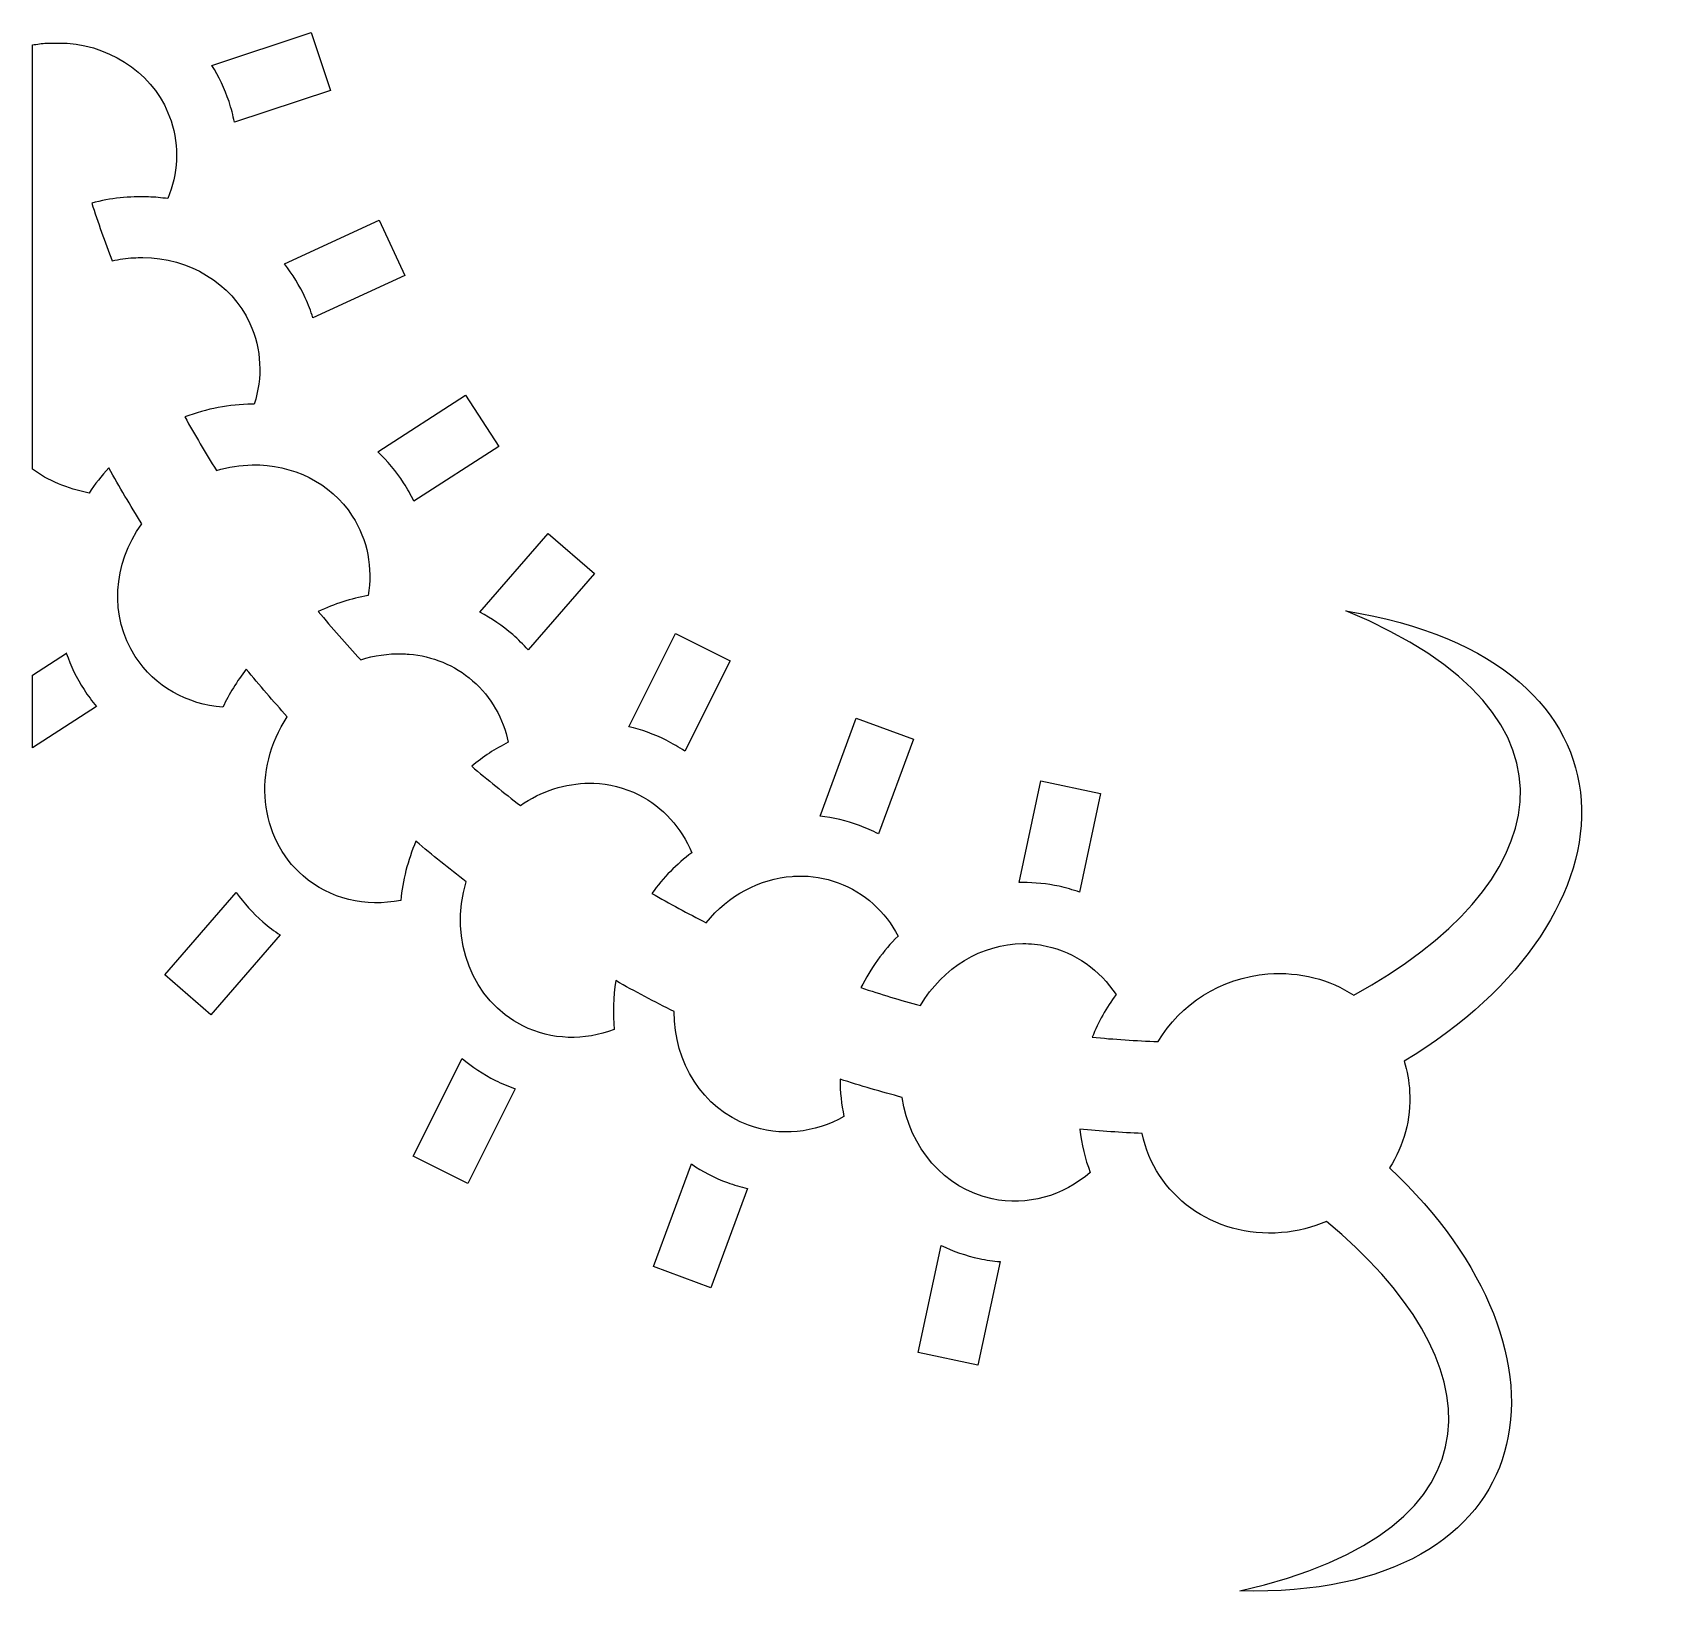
# Model space of a CAD drawing. Header units: centimetres. Extents: x -10 to 10.9, y -10.1 to 10.1.
import ezdxf

# ---------------------------------------------------------------- set-up
doc = ezdxf.new("R2010")
doc.units = ezdxf.units.CM
doc.header["$MEASUREMENT"] = 0
doc.layers.add('Layer 1', color=7, linetype='Continuous')

msp = doc.modelspace()

# ---------------------------------------------------------------- linework, layer by layer
at = {"layer": 'Layer 1'}
for points, knots in [([(-6.44664, 10.13309), (-6.44664, 10.13309), (-7.72703, 9.70846), (-7.72703, 9.70846), (-7.72703, 9.70846), (-7.63713, 9.56458), (-7.56249, 9.40839), (-7.50679, 9.24048), (-7.50679, 9.24048), (-7.47757, 9.15218), (-7.45501, 9.06337), (-7.43751, 8.9744), (-7.43751, 8.9744), (-7.43751, 8.9744), (-6.19862, 9.38512), (-6.19862, 9.38512), (-6.19862, 9.38512), (-6.19862, 9.38512), (-6.44674, 10.1331), (-6.44674, 10.1331), (-6.44674, 10.1331), (-6.44674, 10.1331), (-6.44664, 10.13309), (-6.44664, 10.13309)], [0, 0, 0, 0, 0.14285714, 0.14285714, 0.14285714, 0.14285714, 0.28571429, 0.28571429, 0.28571429, 0.28571429, 0.42857143, 0.42857143, 0.42857143, 0.42857143, 0.57142857, 0.57142857, 0.57142857, 0.57142857, 0.71428571, 0.71428571, 0.71428571, 0.71428571, 1, 1, 1, 1]), ([(-9.86119, 9.99604), (-9.92183, 9.99073), (-9.9828, 9.98267), (-10.04403, 9.97213), (-10.04403, 9.97213), (-10.04403, 9.97213), (-10.04403, 4.49822), (-10.04403, 4.49822), (-10.04403, 4.49822), (-9.84829, 4.35245), (-9.59098, 4.24542), (-9.31301, 4.18968), (-9.31301, 4.18968), (-9.23744, 4.30311), (-9.15176, 4.41106), (-9.05718, 4.51286), (-9.05718, 4.51286), (-8.92165, 4.26972), (-8.78014, 4.03012), (-8.63318, 3.79402), (-8.63318, 3.79402), (-9.00594, 3.27257), (-9.05149, 2.59822), (-8.71667, 2.08031), (-8.71667, 2.08031), (-8.46535, 1.69173), (-8.04578, 1.46234), (-7.58648, 1.42519), (-7.58648, 1.42519), (-7.50594, 1.59656), (-7.40507, 1.7614), (-7.2843, 1.91611), (-7.2843, 1.91611), (-7.11268, 1.70772), (-6.93633, 1.50354), (-6.75551, 1.30358), (-6.75551, 1.30358), (-7.20713, 0.61531), (-7.11803, -0.25727), (-6.55112, -0.75021), (-6.55112, -0.75021), (-6.20353, -1.05255), (-5.7396, -1.15684), (-5.28996, -1.06731), (-5.28996, -1.06731), (-5.265, -0.81038), (-5.20014, -0.55286), (-5.09388, -0.30449), (-5.09388, -0.30449), (-4.8822, -0.48354), (-4.6663, -0.65744), (-4.44639, -0.82577), (-4.44639, -0.82577), (-4.66756, -1.58066), (-4.36311, -2.36039), (-3.71435, -2.68609), (-3.71435, -2.68609), (-3.34213, -2.87289), (-2.91788, -2.87943), (-2.53449, -2.7326), (-2.53449, -2.7326), (-2.55355, -2.52598), (-2.54672, -2.31438), (-2.51383, -2.10295), (-2.51383, -2.10295), (-2.26614, -2.24274), (-2.0149, -2.37603), (-1.76029, -2.50237), (-1.76029, -2.50237), (-1.76282, -3.16146), (-1.39195, -3.75029), (-0.80004, -3.96918), (-0.80004, -3.96918), (-0.39034, -4.12069), (0.05428, -4.0687), (0.43084, -3.856), (0.43084, -3.856), (0.399, -3.69943), (0.38218, -3.53814), (0.38036, -3.37453), (0.38036, -3.37453), (0.64589, -3.46013), (0.91387, -3.53886), (1.18425, -3.6097), (1.18425, -3.6097), (1.27761, -4.25951), (1.72763, -4.78652), (2.3426, -4.91859), (2.3426, -4.91859), (2.79742, -5.01617), (3.25874, -4.87988), (3.61046, -4.57813), (3.61046, -4.57813), (3.54354, -4.40145), (3.49724, -4.21435), (3.47438, -4.01932), (3.47438, -4.01932), (3.74156, -4.04534), (4.01033, -4.06339), (4.28042, -4.07435), (4.28042, -4.07435), (4.44606, -4.86812), (5.19015, -5.42604), (6.07846, -5.35457), (6.07846, -5.35457), (6.28534, -5.33783), (6.48116, -5.2874), (6.66101, -5.21006), (6.66101, -5.21006), (8.80555, -6.97711), (9.06522, -9.17975), (5.5401, -9.97858), (5.5401, -9.97858), (9.50874, -10.07662), (10.04431, -6.91832), (7.47367, -4.52044), (7.47367, -4.52044), (7.65681, -4.23167), (7.75426, -3.89138), (7.73376, -3.53637), (7.73376, -3.53637), (7.72587, -3.39932), (7.70087, -3.26776), (7.66153, -3.14311), (7.66153, -3.14311), (10.77437, -1.27262), (10.89497, 2.02563), (6.91187, 2.66865), (6.91187, 2.66865), (10.20637, 1.3116), (9.57592, -0.89707), (7.01265, -2.29072), (7.01265, -2.29072), (6.70432, -2.08844), (6.32004, -1.98348), (5.90389, -2.01705), (5.90389, -2.01705), (5.28976, -2.06647), (4.77193, -2.41069), (4.48565, -2.88795), (4.48565, -2.88795), (4.20081, -2.87867), (3.91723, -2.86033), (3.63529, -2.83271), (3.63529, -2.83271), (3.71465, -2.63663), (3.81885, -2.45185), (3.94417, -2.28229), (3.94417, -2.28229), (3.73519, -1.96687), (3.42002, -1.73731), (3.04275, -1.65635), (3.04275, -1.65635), (2.94172, -1.63463), (2.84034, -1.62447), (2.73998, -1.62515), (2.73998, -1.62515), (2.21077, -1.62852), (1.70821, -1.93171), (1.41823, -2.42482), (1.41823, -2.42482), (1.16016, -2.35482), (0.9042, -2.27757), (0.65065, -2.19306), (0.65065, -2.19306), (0.77547, -1.94237), (0.9384, -1.7177), (1.12997, -1.52681), (1.12997, -1.52681), (0.96459, -1.2135), (0.69733, -0.96555), (0.3572, -0.83973), (0.3572, -0.83973), (0.1876, -0.77698), (0.01184, -0.7492), (-0.16248, -0.75316), (-0.16248, -0.75316), (-0.18736, -0.75379), (-0.21224, -0.75497), (-0.23712, -0.75683), (-0.23712, -0.75683), (-0.65543, -0.78816), (-1.0599, -1.00174), (-1.34858, -1.35528), (-1.34858, -1.35528), (-1.58485, -1.2351), (-1.81816, -1.10885), (-2.04815, -0.97627), (-2.04815, -0.97627), (-1.90086, -0.77462), (-1.72717, -0.59819), (-1.53425, -0.45183), (-1.53425, -0.45183), (-1.66565, -0.13144), (-1.90027, 0.13658), (-2.2175, 0.29581), (-2.2175, 0.29581), (-2.4022, 0.38858), (-2.59979, 0.43695), (-2.79887, 0.44416), (-2.79887, 0.44416), (-2.81755, 0.44483), (-2.83619, 0.44521), (-2.85487, 0.44517), (-2.85487, 0.44517), (-3.16535, 0.44445), (-3.47643, 0.34376), (-3.74588, 0.15708), (-3.74588, 0.15708), (-3.95938, 0.32048), (-4.16891, 0.48949), (-4.37431, 0.66373), (-4.37431, 0.66373), (-4.22773, 0.78568), (-4.06944, 0.88996), (-3.90266, 0.9743), (-3.90266, 0.9743), (-3.96591, 1.2785), (-4.12025, 1.55748), (-4.36174, 1.76748), (-4.36174, 1.76748), (-4.59577, 1.97098), (-4.88251, 2.08488), (-5.18216, 2.11031), (-5.18216, 2.11031), (-5.21336, 2.11297), (-5.24465, 2.1147), (-5.27611, 2.11537), (-5.27611, 2.11537), (-5.45267, 2.1195), (-5.63222, 2.09336), (-5.80671, 2.03727), (-5.80671, 2.03727), (-5.99436, 2.24052), (-6.17694, 2.44862), (-6.35422, 2.66136), (-6.35422, 2.66136), (-6.14739, 2.75898), (-5.93052, 2.82771), (-5.71032, 2.86545), (-5.71032, 2.86545), (-5.65107, 3.21958), (-5.71538, 3.58357), (-5.91483, 3.89199), (-5.91483, 3.89199), (-6.19537, 4.32598), (-6.68579, 4.56162), (-7.20715, 4.55242), (-7.20715, 4.55242), (-7.36001, 4.54968), (-7.51552, 4.52577), (-7.66918, 4.47981), (-7.66918, 4.47981), (-7.8107, 4.70701), (-7.94665, 4.93775), (-8.07673, 5.17179), (-8.07673, 5.17179), (-7.79433, 5.27847), (-7.50046, 5.33258), (-7.21018, 5.33603), (-7.21018, 5.33603), (-7.20031, 5.33616), (-7.19045, 5.33552), (-7.18049, 5.33552), (-7.18049, 5.33552), (-7.07254, 5.67691), (-7.08456, 6.04521), (-7.23754, 6.37766), (-7.23754, 6.37766), (-7.48034, 6.90539), (-8.02237, 7.22283), (-8.61981, 7.2281), (-8.61981, 7.2281), (-8.6597, 7.22844), (-8.69976, 7.22743), (-8.73999, 7.22498), (-8.73999, 7.22498), (-8.83137, 7.21941), (-8.92363, 7.20613), (-9.01594, 7.1856), (-9.01594, 7.1856), (-9.1101, 7.43186), (-9.19768, 7.68078), (-9.27907, 7.93197), (-9.27907, 7.93197), (-9.03576, 7.99455), (-8.78883, 8.0201), (-8.54661, 8.01095), (-8.54661, 8.01095), (-8.46291, 8.00775), (-8.37979, 8.00024), (-8.29757, 7.98885), (-8.29757, 7.98885), (-8.16685, 8.30637), (-8.14429, 8.65865), (-8.25498, 8.99245), (-8.25498, 8.99245), (-8.44389, 9.56248), (-8.97605, 9.94359), (-9.59537, 9.99605), (-9.59537, 9.99605), (-9.59537, 9.99605), (-9.86136, 9.99604), (-9.86136, 9.99604), (-9.86136, 9.99604), (-9.86136, 9.99604), (-9.86119, 9.99604), (-9.86119, 9.99604)], [0, 0, 0, 0, 0.01282051, 0.01282051, 0.01282051, 0.01282051, 0.02564103, 0.02564103, 0.02564103, 0.02564103, 0.03846154, 0.03846154, 0.03846154, 0.03846154, 0.05128205, 0.05128205, 0.05128205, 0.05128205, 0.06410256, 0.06410256, 0.06410256, 0.06410256, 0.07692308, 0.07692308, 0.07692308, 0.07692308, 0.08974359, 0.08974359, 0.08974359, 0.08974359, 0.1025641, 0.1025641, 0.1025641, 0.1025641, 0.11538462, 0.11538462, 0.11538462, 0.11538462, 0.12820513, 0.12820513, 0.12820513, 0.12820513, 0.14102564, 0.14102564, 0.14102564, 0.14102564, 0.15384615, 0.15384615, 0.15384615, 0.15384615, 0.16666667, 0.16666667, 0.16666667, 0.16666667, 0.17948718, 0.17948718, 0.17948718, 0.17948718, 0.19230769, 0.19230769, 0.19230769, 0.19230769, 0.20512821, 0.20512821, 0.20512821, 0.20512821, 0.21794872, 0.21794872, 0.21794872, 0.21794872, 0.23076923, 0.23076923, 0.23076923, 0.23076923, 0.24358974, 0.24358974, 0.24358974, 0.24358974, 0.25641026, 0.25641026, 0.25641026, 0.25641026, 0.26923077, 0.26923077, 0.26923077, 0.26923077, 0.28205128, 0.28205128, 0.28205128, 0.28205128, 0.29487179, 0.29487179, 0.29487179, 0.29487179, 0.30769231, 0.30769231, 0.30769231, 0.30769231, 0.32051282, 0.32051282, 0.32051282, 0.32051282, 0.33333333, 0.33333333, 0.33333333, 0.33333333, 0.34615385, 0.34615385, 0.34615385, 0.34615385, 0.35897436, 0.35897436, 0.35897436, 0.35897436, 0.37179487, 0.37179487, 0.37179487, 0.37179487, 0.38461538, 0.38461538, 0.38461538, 0.38461538, 0.3974359, 0.3974359, 0.3974359, 0.3974359, 0.41025641, 0.41025641, 0.41025641, 0.41025641, 0.42307692, 0.42307692, 0.42307692, 0.42307692, 0.43589744, 0.43589744, 0.43589744, 0.43589744, 0.44871795, 0.44871795, 0.44871795, 0.44871795, 0.46153846, 0.46153846, 0.46153846, 0.46153846, 0.47435897, 0.47435897, 0.47435897, 0.47435897, 0.48717949, 0.48717949, 0.48717949, 0.48717949, 0.5, 0.5, 0.5, 0.5, 0.51282051, 0.51282051, 0.51282051, 0.51282051, 0.52564103, 0.52564103, 0.52564103, 0.52564103, 0.53846154, 0.53846154, 0.53846154, 0.53846154, 0.55128205, 0.55128205, 0.55128205, 0.55128205, 0.56410256, 0.56410256, 0.56410256, 0.56410256, 0.57692308, 0.57692308, 0.57692308, 0.57692308, 0.58974359, 0.58974359, 0.58974359, 0.58974359, 0.6025641, 0.6025641, 0.6025641, 0.6025641, 0.61538462, 0.61538462, 0.61538462, 0.61538462, 0.62820513, 0.62820513, 0.62820513, 0.62820513, 0.64102564, 0.64102564, 0.64102564, 0.64102564, 0.65384615, 0.65384615, 0.65384615, 0.65384615, 0.66666667, 0.66666667, 0.66666667, 0.66666667, 0.67948718, 0.67948718, 0.67948718, 0.67948718, 0.69230769, 0.69230769, 0.69230769, 0.69230769, 0.70512821, 0.70512821, 0.70512821, 0.70512821, 0.71794872, 0.71794872, 0.71794872, 0.71794872, 0.73076923, 0.73076923, 0.73076923, 0.73076923, 0.74358974, 0.74358974, 0.74358974, 0.74358974, 0.75641026, 0.75641026, 0.75641026, 0.75641026, 0.76923077, 0.76923077, 0.76923077, 0.76923077, 0.78205128, 0.78205128, 0.78205128, 0.78205128, 0.79487179, 0.79487179, 0.79487179, 0.79487179, 0.80769231, 0.80769231, 0.80769231, 0.80769231, 0.82051282, 0.82051282, 0.82051282, 0.82051282, 0.83333333, 0.83333333, 0.83333333, 0.83333333, 0.84615385, 0.84615385, 0.84615385, 0.84615385, 0.85897436, 0.85897436, 0.85897436, 0.85897436, 0.87179487, 0.87179487, 0.87179487, 0.87179487, 0.88461538, 0.88461538, 0.88461538, 0.88461538, 0.8974359, 0.8974359, 0.8974359, 0.8974359, 0.91025641, 0.91025641, 0.91025641, 0.91025641, 0.92307692, 0.92307692, 0.92307692, 0.92307692, 0.93589744, 0.93589744, 0.93589744, 0.93589744, 0.94871795, 0.94871795, 0.94871795, 0.94871795, 0.96153846, 0.96153846, 0.96153846, 0.96153846, 0.97435897, 0.97435897, 0.97435897, 0.97435897, 1, 1, 1, 1]), ([(-5.56693, 7.71155), (-5.56693, 7.71155), (-6.79208, 7.14789), (-6.79208, 7.14789), (-6.79208, 7.14789), (-6.68679, 7.01481), (-6.59549, 6.86777), (-6.52153, 6.70711), (-6.52153, 6.70711), (-6.48265, 6.62261), (-6.45027, 6.53675), (-6.42303, 6.45031), (-6.42303, 6.45031), (-6.42303, 6.45031), (-5.23756, 6.99567), (-5.23756, 6.99567), (-5.23756, 6.99567), (-5.23756, 6.99567), (-5.56689, 7.71156), (-5.56689, 7.71156), (-5.56689, 7.71156), (-5.56689, 7.71156), (-5.56693, 7.71155), (-5.56693, 7.71155)], [0, 0, 0, 0, 0.14285714, 0.14285714, 0.14285714, 0.14285714, 0.28571429, 0.28571429, 0.28571429, 0.28571429, 0.42857143, 0.42857143, 0.42857143, 0.42857143, 0.57142857, 0.57142857, 0.57142857, 0.57142857, 0.71428571, 0.71428571, 0.71428571, 0.71428571, 1, 1, 1, 1]), ([(-4.45349, 5.45346), (-4.45349, 5.45346), (-5.58654, 4.72092), (-5.58654, 4.72092), (-5.58654, 4.72092), (-5.46214, 4.60344), (-5.34985, 4.46968), (-5.25299, 4.31982), (-5.25299, 4.31982), (-5.20323, 4.24299), (-5.15967, 4.16397), (-5.12084, 4.08368), (-5.12084, 4.08368), (-5.12084, 4.08368), (-4.02561, 4.79176), (-4.02561, 4.79176), (-4.02561, 4.79176), (-4.02561, 4.79176), (-4.45345, 5.4535), (-4.45345, 5.4535), (-4.45345, 5.4535), (-4.45345, 5.4535), (-4.45349, 5.45346), (-4.45349, 5.45346)], [0, 0, 0, 0, 0.14285714, 0.14285714, 0.14285714, 0.14285714, 0.28571429, 0.28571429, 0.28571429, 0.28571429, 0.42857143, 0.42857143, 0.42857143, 0.42857143, 0.57142857, 0.57142857, 0.57142857, 0.57142857, 0.71428571, 0.71428571, 0.71428571, 0.71428571, 1, 1, 1, 1]), ([(-3.38487, 3.66794), (-3.38487, 3.66794), (-4.26913, 2.65114), (-4.26913, 2.65114), (-4.26913, 2.65114), (-4.11969, 2.57355), (-3.9772, 2.47741), (-3.84475, 2.36221), (-3.84475, 2.36221), (-3.77357, 2.30031), (-3.70804, 2.23444), (-3.6469, 2.16571), (-3.6469, 2.16571), (-3.6469, 2.16571), (-2.7903, 3.15088), (-2.7903, 3.15088), (-2.7903, 3.15088), (-2.7903, 3.15088), (-3.38487, 3.66803), (-3.38487, 3.66803), (-3.38487, 3.66803), (-3.38487, 3.66803), (-3.38487, 3.66794), (-3.38487, 3.66794)], [0, 0, 0, 0, 0.14285714, 0.14285714, 0.14285714, 0.14285714, 0.28571429, 0.28571429, 0.28571429, 0.28571429, 0.42857143, 0.42857143, 0.42857143, 0.42857143, 0.57142857, 0.57142857, 0.57142857, 0.57142857, 0.71428571, 0.71428571, 0.71428571, 0.71428571, 1, 1, 1, 1]), ([(-1.7439, 2.37663), (-1.7439, 2.37663), (-2.34745, 1.17442), (-2.34745, 1.17442), (-2.34745, 1.17442), (-2.18321, 1.13617), (-2.02107, 1.07899), (-1.86399, 1.00014), (-1.86399, 1.00014), (-1.77982, 0.95789), (-1.70013, 0.91032), (-1.62405, 0.85905), (-1.62405, 0.85905), (-1.62405, 0.85905), (-1.0396, 2.02318), (-1.0396, 2.02318), (-1.0396, 2.02318), (-1.0396, 2.02318), (-1.74389, 2.37672), (-1.74389, 2.37672), (-1.74389, 2.37672), (-1.74389, 2.37672), (-1.7439, 2.37663), (-1.7439, 2.37663)], [0, 0, 0, 0, 0.14285714, 0.14285714, 0.14285714, 0.14285714, 0.28571429, 0.28571429, 0.28571429, 0.28571429, 0.42857143, 0.42857143, 0.42857143, 0.42857143, 0.57142857, 0.57142857, 0.57142857, 0.57142857, 0.71428571, 0.71428571, 0.71428571, 0.71428571, 1, 1, 1, 1]), ([(-9.60654, 2.1216), (-9.60654, 2.1216), (-10.04407, 1.83874), (-10.04407, 1.83874), (-10.04407, 1.83874), (-10.04407, 1.83874), (-10.04407, 0.90033), (-10.04407, 0.90033), (-10.04407, 0.90033), (-10.04407, 0.90033), (-9.21707, 1.43502), (-9.21707, 1.43502), (-9.21707, 1.43502), (-9.27442, 1.50346), (-9.32865, 1.57561), (-9.37832, 1.65248), (-9.37832, 1.65248), (-9.47531, 1.80239), (-9.55058, 1.95988), (-9.60662, 2.1216), (-9.60662, 2.1216), (-9.60662, 2.1216), (-9.60654, 2.1216), (-9.60654, 2.1216)], [0, 0, 0, 0, 0.14285714, 0.14285714, 0.14285714, 0.14285714, 0.28571429, 0.28571429, 0.28571429, 0.28571429, 0.42857143, 0.42857143, 0.42857143, 0.42857143, 0.57142857, 0.57142857, 0.57142857, 0.57142857, 0.71428571, 0.71428571, 0.71428571, 0.71428571, 1, 1, 1, 1]), ([(0.59035, 1.28638), (0.59035, 1.28638), (0.1222, 0.0205), (0.1222, 0.0205), (0.1222, 0.0205), (0.29247, 0.0011), (0.46283, -0.03866), (0.63045, -0.10065), (0.63045, -0.10065), (0.71605, -0.13228), (0.79811, -0.16926), (0.87713, -0.21016), (0.87713, -0.21016), (0.87713, -0.21016), (1.32947, 1.01301), (1.32947, 1.01301), (1.32947, 1.01301), (1.32947, 1.01301), (0.59035, 1.28638), (0.59035, 1.28638)], [0, 0, 0, 0, 0.16666667, 0.16666667, 0.16666667, 0.16666667, 0.33333333, 0.33333333, 0.33333333, 0.33333333, 0.5, 0.5, 0.5, 0.5, 0.66666667, 0.66666667, 0.66666667, 0.66666667, 1, 1, 1, 1]), ([(2.9744, 0.477), (2.9744, 0.477), (2.69209, -0.83843), (2.69209, -0.83843), (2.69209, -0.83843), (2.7079, -0.83801), (2.72372, -0.83716), (2.73961, -0.83716), (2.73961, -0.83716), (2.89416, -0.83632), (3.05094, -0.85205), (3.2081, -0.88578), (3.2081, -0.88578), (3.29876, -0.90518), (3.38647, -0.93069), (3.47182, -0.96054), (3.47182, -0.96054), (3.47182, -0.96054), (3.74494, 0.31167), (3.74494, 0.31167), (3.74494, 0.31167), (3.74494, 0.31167), (2.9744, 0.47709), (2.9744, 0.47709), (2.9744, 0.47709), (2.9744, 0.47709), (2.9744, 0.477), (2.9744, 0.477)], [0, 0, 0, 0, 0.125, 0.125, 0.125, 0.125, 0.25, 0.25, 0.25, 0.25, 0.375, 0.375, 0.375, 0.375, 0.5, 0.5, 0.5, 0.5, 0.625, 0.625, 0.625, 0.625, 0.75, 0.75, 0.75, 0.75, 1, 1, 1, 1]), ([(-7.413, -0.96417), (-7.413, -0.96417), (-8.33698, -2.0268), (-8.33698, -2.0268), (-8.33698, -2.0268), (-8.33698, -2.0268), (-7.74229, -2.54391), (-7.74229, -2.54391), (-7.74229, -2.54391), (-7.74229, -2.54391), (-6.84622, -1.51345), (-6.84622, -1.51345), (-6.84622, -1.51345), (-6.92267, -1.46243), (-6.99705, -1.40677), (-7.06819, -1.3449), (-7.06819, -1.3449), (-7.20077, -1.22961), (-7.31529, -1.10151), (-7.413, -0.96421), (-7.413, -0.96421), (-7.413, -0.96421), (-7.413, -0.96417), (-7.413, -0.96417)], [0, 0, 0, 0, 0.14285714, 0.14285714, 0.14285714, 0.14285714, 0.28571429, 0.28571429, 0.28571429, 0.28571429, 0.42857143, 0.42857143, 0.42857143, 0.42857143, 0.57142857, 0.57142857, 0.57142857, 0.57142857, 0.71428571, 0.71428571, 0.71428571, 0.71428571, 1, 1, 1, 1]), ([(-4.4965, -3.10673), (-4.4965, -3.10673), (-5.12973, -4.36818), (-5.12973, -4.36818), (-5.12973, -4.36818), (-5.12973, -4.36818), (-4.4254, -4.72176), (-4.4254, -4.72176), (-4.4254, -4.72176), (-4.4254, -4.72176), (-3.81143, -3.49855), (-3.81143, -3.49855), (-3.81143, -3.49855), (-3.898, -3.4681), (-3.98373, -3.43256), (-4.0679, -3.3903), (-4.0679, -3.3903), (-4.22493, -3.31145), (-4.36771, -3.21564), (-4.49645, -3.10676), (-4.49645, -3.10676), (-4.49645, -3.10676), (-4.4965, -3.10673), (-4.4965, -3.10673)], [0, 0, 0, 0, 0.14285714, 0.14285714, 0.14285714, 0.14285714, 0.28571429, 0.28571429, 0.28571429, 0.28571429, 0.42857143, 0.42857143, 0.42857143, 0.42857143, 0.57142857, 0.57142857, 0.57142857, 0.57142857, 0.71428571, 0.71428571, 0.71428571, 0.71428571, 1, 1, 1, 1]), ([(-1.53808, -4.46896), (-1.53808, -4.46896), (-2.02723, -5.79194), (-2.02723, -5.79194), (-2.02723, -5.79194), (-2.02723, -5.79194), (-1.28819, -6.06527), (-1.28819, -6.06527), (-1.28819, -6.06527), (-1.28819, -6.06527), (-0.8149, -4.78556), (-0.8149, -4.78556), (-0.8149, -4.78556), (-0.90147, -4.76524), (-0.98779, -4.73993), (-1.07326, -4.70831), (-1.07326, -4.70831), (-1.24109, -4.64632), (-1.39597, -4.56511), (-1.53804, -4.46896), (-1.53804, -4.46896), (-1.53804, -4.46896), (-1.53808, -4.46896), (-1.53808, -4.46896)], [0, 0, 0, 0, 0.14285714, 0.14285714, 0.14285714, 0.14285714, 0.28571429, 0.28571429, 0.28571429, 0.28571429, 0.42857143, 0.42857143, 0.42857143, 0.42857143, 0.57142857, 0.57142857, 0.57142857, 0.57142857, 0.71428571, 0.71428571, 0.71428571, 0.71428571, 1, 1, 1, 1]), ([(1.68722, -5.52012), (1.68722, -5.52012), (1.39065, -6.90171), (1.39065, -6.90171), (1.39065, -6.90171), (1.39065, -6.90171), (2.16106, -7.06709), (2.16106, -7.06709), (2.16106, -7.06709), (2.16106, -7.06709), (2.44822, -5.72897), (2.44822, -5.72897), (2.44822, -5.72897), (2.35823, -5.72125), (2.26783, -5.70843), (2.17721, -5.68899), (2.17721, -5.68899), (2.0039, -5.6518), (1.84029, -5.59411), (1.68722, -5.52015), (1.68722, -5.52015), (1.68722, -5.52015), (1.68722, -5.52012), (1.68722, -5.52012)], [0, 0, 0, 0, 0.14285714, 0.14285714, 0.14285714, 0.14285714, 0.28571429, 0.28571429, 0.28571429, 0.28571429, 0.42857143, 0.42857143, 0.42857143, 0.42857143, 0.57142857, 0.57142857, 0.57142857, 0.57142857, 0.71428571, 0.71428571, 0.71428571, 0.71428571, 1, 1, 1, 1])]:
    msp.add_open_spline(points, degree=3, knots=knots, dxfattribs=at)

doc.saveas('drawing.dxf')
